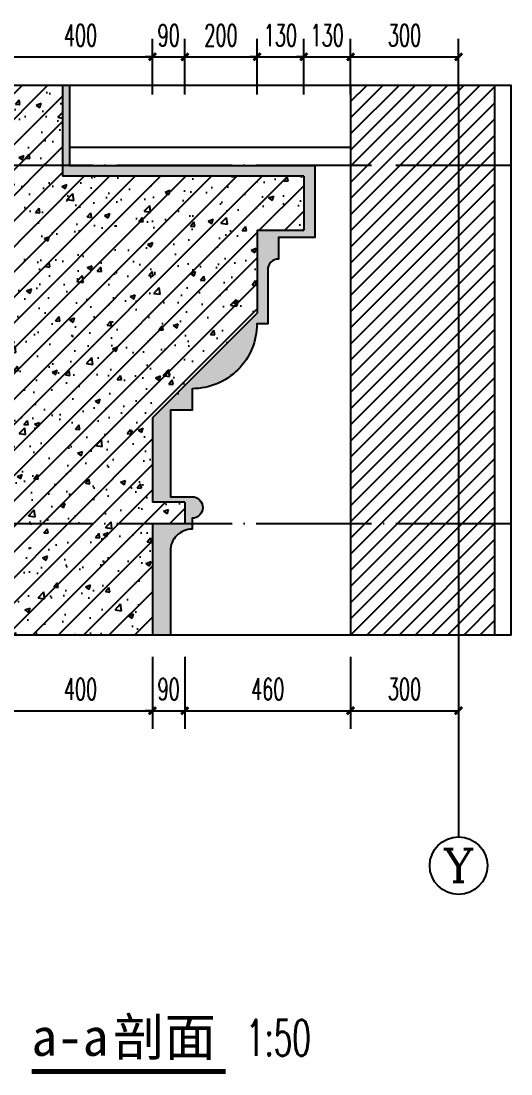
# Model space of a CAD drawing. Extents: x 0 to 125661, y -104936 to 8656.
# Drawn here: x 96385 to 97745, y -84006 to -81082 of the extents above; entities that cross this region are included whole.
import ezdxf
from ezdxf.enums import TextEntityAlignment as Align

# ---------------------------------------------------------------- set-up
doc = ezdxf.new("R2010")
doc.units = 0
doc.header["$LTSCALE"] = 800
doc.header["$MEASUREMENT"] = 0
doc.linetypes.add('DOTE', pattern=[2.42, 2, -0.2, 0.02, -0.2])
doc.layers.get('0').update_dxf_attribs({"linetype": 'CONTINUOUS'})
doc.layers.get('Defpoints').update_dxf_attribs({"color": 1, "linetype": 'CONTINUOUS'})
for name, color, linetype in [('A-立面看线', 117, 'CONTINUOUS'), ('A-装饰构件', 197, 'CONTINUOUS'), ('AXIS', 3, 'CONTINUOUS'), ('AXIS_TEXT', 7, 'CONTINUOUS'), ('DIM_SYMB', 3, 'CONTINUOUS'), ('DOTE', 28, 'CONTINUOUS'), ('PUB_DIM', 3, 'CONTINUOUS'), ('PUB_HATCH', 8, 'CONTINUOUS'), ('PUB_TEXT', 7, 'CONTINUOUS'), ('WALL', 50, 'CONTINUOUS')]:
    doc.layers.add(name, color=color, linetype=linetype)
doc.styles.add('_TCH_AXIS', font='COMPLEX', dxfattribs={"bigfont": 'GBCBIG'})
doc.styles.add('COMPLEX', font='COMPLEX')
doc.styles.add('DIM_FONT', font='SIMPLEX.shx', dxfattribs={"width": 0.6})
doc.styles.add('黑体', font='SIMHEI.TTF')
doc.dimstyles.new('DIMN20', dxfattribs={"dimscale": 0.2, "dimtxt": 300, "dimasz": 100, "dimexe": 250, "dimexo": 300, "dimgap": 150, "dimtad": 1, "dimdec": 0, "dimzin": 0, "dimdsep": 46, "dimtxsty": 'DIM_FONT', "dimblk": 'ARCHTICK', "dimcen": 0.09, "dimclrt": 7, "dimazin": 2, "dimtfac": 1, "dimtdec": 0, "dimtix": 1, "dimtmove": 2, "dimatfit": 3, "dimfxl": 0, "dimtolj": 1, "dimtzin": 0, "dimarcsym": 0})

# ---------------------------------------------------------------- blocks, each defined once
blk = doc.blocks.new('_ArchTick')
at = {"color": 0, "linetype": 'ByBlock', "const_width": 0.4}
blk.add_lwpolyline([(-0.5, -0.5), (0.5, 0.5)], dxfattribs=at)
blk = doc.blocks.new('*D1383')
at = {"layer": 'Defpoints', "color": 0}
for p in [(96349.9, -82787.2), (96749.6, -82787.2), (96749.6, -82997.1)]:
    blk.add_point(p, dxfattribs=at)
at = {"layer": 'PUB_DIM', "color": 0, "lineweight": -2}
for p, q in [((96349.9, -82847.2), (96349.9, -83047.1)), ((96749.6, -82847.2), (96749.6, -83047.1)), ((96349.9, -82997.1), (96749.6, -82997.1))]:
    blk.add_line(p, q, dxfattribs=at)
at = {"layer": 'PUB_DIM', "color": 0, "lineweight": -2, "xscale": 20, "yscale": 20, "zscale": 20, "rotation": 180}
blk.add_blockref('_ArchTick', (96349.9, -82997.1), dxfattribs=at)
at = {"layer": 'PUB_DIM', "color": 0, "lineweight": -2, "xscale": 20, "yscale": 20, "zscale": 20}
blk.add_blockref('_ArchTick', (96749.6, -82997.1), dxfattribs=at)
at = {"layer": 'PUB_DIM', "color": 7, "insert": (96549.8, -82937.1), "char_height": 60, "attachment_point": 5, "style": 'DIM_FONT'}
blk.add_mtext('\\A1;400', dxfattribs=at)
blk = doc.blocks.new('*D1384')
at = {"layer": 'Defpoints', "color": 0}
for p in [(96749.6, -82787.2), (96839.6, -82787.2), (96839.6, -82997.1)]:
    blk.add_point(p, dxfattribs=at)
at = {"layer": 'PUB_DIM', "color": 0, "lineweight": -2}
for p, q in [((96749.6, -82847.2), (96749.6, -83047.1)), ((96839.6, -82847.2), (96839.6, -83047.1)), ((96749.6, -82997.1), (96729.6, -82997.1)), ((96749.6, -82997.1), (96839.6, -82997.1)), ((96839.6, -82997.1), (96859.6, -82997.1))]:
    blk.add_line(p, q, dxfattribs=at)
at = {"layer": 'PUB_DIM', "color": 0, "lineweight": -2, "xscale": 20, "yscale": 20, "zscale": 20}
blk.add_blockref('_ArchTick', (96749.6, -82997.1), dxfattribs=at)
at = {"layer": 'PUB_DIM', "color": 0, "lineweight": -2, "xscale": 20, "yscale": 20, "zscale": 20, "rotation": 180}
blk.add_blockref('_ArchTick', (96839.6, -82997.1), dxfattribs=at)
at = {"layer": 'PUB_DIM', "color": 7, "insert": (96794.6, -82937.1), "char_height": 60, "attachment_point": 5, "style": 'DIM_FONT'}
blk.add_mtext('\\A1;90', dxfattribs=at)
blk = doc.blocks.new('*D1385')
at = {"layer": 'Defpoints', "color": 0}
for p in [(96839.6, -82787.2), (97299.9, -82787.2), (97299.9, -82997.1)]:
    blk.add_point(p, dxfattribs=at)
at = {"layer": 'PUB_DIM', "color": 0, "lineweight": -2}
for p, q in [((96839.6, -82847.2), (96839.6, -83047.1)), ((97299.9, -82847.2), (97299.9, -83047.1)), ((96839.6, -82997.1), (97299.9, -82997.1))]:
    blk.add_line(p, q, dxfattribs=at)
at = {"layer": 'PUB_DIM', "color": 0, "lineweight": -2, "xscale": 20, "yscale": 20, "zscale": 20, "rotation": 180}
blk.add_blockref('_ArchTick', (96839.6, -82997.1), dxfattribs=at)
at = {"layer": 'PUB_DIM', "color": 0, "lineweight": -2, "xscale": 20, "yscale": 20, "zscale": 20}
blk.add_blockref('_ArchTick', (97299.9, -82997.1), dxfattribs=at)
at = {"layer": 'PUB_DIM', "color": 7, "insert": (97069.8, -82937.1), "char_height": 60, "attachment_point": 5, "style": 'DIM_FONT'}
blk.add_mtext('\\A1;460', dxfattribs=at)
blk = doc.blocks.new('*D1386')
at = {"layer": 'Defpoints', "color": 0}
for p in [(97299.9, -82787.2), (97599.9, -82787.2), (97599.9, -82997.1)]:
    blk.add_point(p, dxfattribs=at)
at = {"layer": 'PUB_DIM', "color": 0, "lineweight": -2}
for p, q in [((97299.9, -82847.2), (97299.9, -83047.1)), ((97599.9, -82847.2), (97599.9, -83047.1)), ((97299.9, -82997.1), (97599.9, -82997.1))]:
    blk.add_line(p, q, dxfattribs=at)
at = {"layer": 'PUB_DIM', "color": 0, "lineweight": -2, "xscale": 20, "yscale": 20, "zscale": 20, "rotation": 180}
blk.add_blockref('_ArchTick', (97299.9, -82997.1), dxfattribs=at)
at = {"layer": 'PUB_DIM', "color": 0, "lineweight": -2, "xscale": 20, "yscale": 20, "zscale": 20}
blk.add_blockref('_ArchTick', (97599.9, -82997.1), dxfattribs=at)
at = {"layer": 'PUB_DIM', "color": 7, "insert": (97449.9, -82937.1), "char_height": 60, "attachment_point": 5, "style": 'DIM_FONT'}
blk.add_mtext('\\A1;300', dxfattribs=at)
blk = doc.blocks.new('*D1391')
at = {"layer": 'Defpoints', "color": 0}
for p in [(96749.6, -81181.2), (96349.9, -81346.2), (96749.6, -81346.2)]:
    blk.add_point(p, dxfattribs=at)
at = {"layer": 'PUB_DIM', "color": 0, "lineweight": -2}
for p, q in [((96349.9, -81286.2), (96349.9, -81131.2)), ((96749.6, -81286.2), (96749.6, -81131.2)), ((96349.9, -81181.2), (96749.6, -81181.2))]:
    blk.add_line(p, q, dxfattribs=at)
at = {"layer": 'PUB_DIM', "color": 0, "lineweight": -2, "xscale": 20, "yscale": 20, "zscale": 20, "rotation": 180}
blk.add_blockref('_ArchTick', (96349.9, -81181.2), dxfattribs=at)
at = {"layer": 'PUB_DIM', "color": 0, "lineweight": -2, "xscale": 20, "yscale": 20, "zscale": 20}
blk.add_blockref('_ArchTick', (96749.6, -81181.2), dxfattribs=at)
at = {"layer": 'PUB_DIM', "color": 7, "insert": (96549.8, -81121.2), "char_height": 60, "attachment_point": 5, "style": 'DIM_FONT'}
blk.add_mtext('\\A1;400', dxfattribs=at)
blk = doc.blocks.new('*D1392')
at = {"layer": 'Defpoints', "color": 0}
for p in [(96839.9, -81181.2), (96749.6, -81346.2), (96839.9, -81346.2)]:
    blk.add_point(p, dxfattribs=at)
at = {"layer": 'PUB_DIM', "color": 0, "lineweight": -2}
for p, q in [((96749.6, -81286.2), (96749.6, -81131.2)), ((96839.9, -81286.2), (96839.9, -81131.2)), ((96749.6, -81181.2), (96729.6, -81181.2)), ((96749.6, -81181.2), (96839.9, -81181.2)), ((96839.9, -81181.2), (96859.9, -81181.2))]:
    blk.add_line(p, q, dxfattribs=at)
at = {"layer": 'PUB_DIM', "color": 0, "lineweight": -2, "xscale": 20, "yscale": 20, "zscale": 20}
blk.add_blockref('_ArchTick', (96749.6, -81181.2), dxfattribs=at)
at = {"layer": 'PUB_DIM', "color": 0, "lineweight": -2, "xscale": 20, "yscale": 20, "zscale": 20, "rotation": 180}
blk.add_blockref('_ArchTick', (96839.9, -81181.2), dxfattribs=at)
at = {"layer": 'PUB_DIM', "color": 7, "insert": (96794.8, -81121.2), "char_height": 60, "attachment_point": 5, "style": 'DIM_FONT'}
blk.add_mtext('\\A1;90', dxfattribs=at)
blk = doc.blocks.new('*D1393')
at = {"layer": 'Defpoints', "color": 0}
for p in [(97040.3, -81181.2), (96839.9, -81346.2), (97040.3, -81346.2)]:
    blk.add_point(p, dxfattribs=at)
at = {"layer": 'PUB_DIM', "color": 0, "lineweight": -2}
for p, q in [((96839.9, -81286.2), (96839.9, -81131.2)), ((97040.3, -81286.2), (97040.3, -81131.2)), ((96839.9, -81181.2), (97040.3, -81181.2))]:
    blk.add_line(p, q, dxfattribs=at)
at = {"layer": 'PUB_DIM', "color": 0, "lineweight": -2, "xscale": 20, "yscale": 20, "zscale": 20, "rotation": 180}
blk.add_blockref('_ArchTick', (96839.9, -81181.2), dxfattribs=at)
at = {"layer": 'PUB_DIM', "color": 0, "lineweight": -2, "xscale": 20, "yscale": 20, "zscale": 20}
blk.add_blockref('_ArchTick', (97040.3, -81181.2), dxfattribs=at)
at = {"layer": 'PUB_DIM', "color": 7, "insert": (96940.1, -81121.2), "char_height": 60, "attachment_point": 5, "style": 'DIM_FONT'}
blk.add_mtext('\\A1;200', dxfattribs=at)
blk = doc.blocks.new('*D1394')
at = {"layer": 'Defpoints', "color": 0}
for p in [(97169.9, -81181.2), (97040.3, -81346.2), (97169.9, -81346.2)]:
    blk.add_point(p, dxfattribs=at)
at = {"layer": 'PUB_DIM', "color": 0, "lineweight": -2}
for p, q in [((97040.3, -81286.2), (97040.3, -81131.2)), ((97169.9, -81286.2), (97169.9, -81131.2)), ((97040.3, -81181.2), (97020.3, -81181.2)), ((97040.3, -81181.2), (97169.9, -81181.2)), ((97169.9, -81181.2), (97189.9, -81181.2))]:
    blk.add_line(p, q, dxfattribs=at)
at = {"layer": 'PUB_DIM', "color": 0, "lineweight": -2, "xscale": 20, "yscale": 20, "zscale": 20}
blk.add_blockref('_ArchTick', (97040.3, -81181.2), dxfattribs=at)
at = {"layer": 'PUB_DIM', "color": 0, "lineweight": -2, "xscale": 20, "yscale": 20, "zscale": 20, "rotation": 180}
blk.add_blockref('_ArchTick', (97169.9, -81181.2), dxfattribs=at)
at = {"layer": 'PUB_DIM', "color": 7, "insert": (97105.1, -81121.2), "char_height": 60, "attachment_point": 5, "style": 'DIM_FONT'}
blk.add_mtext('\\A1;130', dxfattribs=at)
blk = doc.blocks.new('*D1395')
at = {"layer": 'Defpoints', "color": 0}
for p in [(97299.9, -81181.2), (97169.9, -81346.2), (97299.9, -81346.2)]:
    blk.add_point(p, dxfattribs=at)
at = {"layer": 'PUB_DIM', "color": 0, "lineweight": -2}
for p, q in [((97169.9, -81286.2), (97169.9, -81131.2)), ((97299.9, -81286.2), (97299.9, -81131.2)), ((97169.9, -81181.2), (97149.9, -81181.2)), ((97169.9, -81181.2), (97299.9, -81181.2)), ((97299.9, -81181.2), (97319.9, -81181.2))]:
    blk.add_line(p, q, dxfattribs=at)
at = {"layer": 'PUB_DIM', "color": 0, "lineweight": -2, "xscale": 20, "yscale": 20, "zscale": 20}
blk.add_blockref('_ArchTick', (97169.9, -81181.2), dxfattribs=at)
at = {"layer": 'PUB_DIM', "color": 0, "lineweight": -2, "xscale": 20, "yscale": 20, "zscale": 20, "rotation": 180}
blk.add_blockref('_ArchTick', (97299.9, -81181.2), dxfattribs=at)
at = {"layer": 'PUB_DIM', "color": 7, "insert": (97234.9, -81121.2), "char_height": 60, "attachment_point": 5, "style": 'DIM_FONT'}
blk.add_mtext('\\A1;130', dxfattribs=at)
blk = doc.blocks.new('*D1396')
at = {"layer": 'Defpoints', "color": 0}
for p in [(97599.9, -81181.2), (97299.9, -81346.2), (97599.9, -81346.2)]:
    blk.add_point(p, dxfattribs=at)
at = {"layer": 'PUB_DIM', "color": 0, "lineweight": -2}
for p, q in [((97299.9, -81286.2), (97299.9, -81131.2)), ((97599.9, -81286.2), (97599.9, -81131.2)), ((97299.9, -81181.2), (97599.9, -81181.2))]:
    blk.add_line(p, q, dxfattribs=at)
at = {"layer": 'PUB_DIM', "color": 0, "lineweight": -2, "xscale": 20, "yscale": 20, "zscale": 20, "rotation": 180}
blk.add_blockref('_ArchTick', (97299.9, -81181.2), dxfattribs=at)
at = {"layer": 'PUB_DIM', "color": 0, "lineweight": -2, "xscale": 20, "yscale": 20, "zscale": 20}
blk.add_blockref('_ArchTick', (97599.9, -81181.2), dxfattribs=at)
at = {"layer": 'PUB_DIM', "color": 7, "insert": (97449.9, -81121.2), "char_height": 60, "attachment_point": 5, "style": 'DIM_FONT'}
blk.add_mtext('\\A1;300', dxfattribs=at)
blk = doc.blocks.new('_AXISO')
blk.add_circle((0, 0), 0.5)
at = {"layer": 'AXIS_TEXT', "style": 'COMPLEX', "width": 1.041667}
blk.add_attdef('A', text='', height=0.56, dxfattribs=at).set_placement((-0.25, -0.28), (0.25, -0.28), align=Align.FIT)

msp = doc.modelspace()

# ---------------------------------------------------------------- hatches: boundary and pattern name
at = {"layer": 'PUB_HATCH'}
h = msp.add_hatch(dxfattribs=at)
h.set_pattern_fill('钢筋混凝土', color=256, scale=20, style=0)
h.set_pattern_definition([(45, (111190.57, -43830.456), (-35.35534, 35.35534), []), (50, (111190.57, -43830.46), (143.45204, -12.55043), [15, -165]), (355, (111190.57, -43830.46), (-27.75027, 150.43843), [12, -132]), (100.4514, (111202.53, -43831.5), (115.70188, 137.8879), [12.74804, -140.2284]), (46.1842, (111190.57, -43790.46), (213.4482, -33.1038), [22.5, -247.5]), (96.6356, (111208.36, -43793.21), (186.9325, 194.8236), [19.1221, -210.3426]), (351.1842, (111190.57, -43790.46), (186.9324, 194.8237), [18, -198]), (21, (111210.57, -43800.46), (119.3814, -80.52378), [15, -165]), (326, (111210.57, -43800.46), (48.66307, 145.03), [12, -132]), (71.4514, (111220.52, -43807.17), (168.04453, 64.5061), [12.74804, -140.2284]), (37.5, (111190.57, -43830.456), (2.43197, 66.57877), [0, -130.4, 0, -134, 0, -132.5]), (7.5, (111190.57, -43830.456), (52.61391, 78.88234), [0, -76.4, 0, -127.4, 0, -50.5]), (327.5, (111145.97, -43830.456), (106.76449, -4.510974), [0, -50, 0, -156, 0, -207]), (317.5, (111125.97, -43830.46), (116.63723, 20.021), [0, -65, 0, -103.6, 0, -147])])
h.paths.add_polyline_path([(96790.3, -82142.8), (96749.6, -82142.8), (96749.6, -82183.5)], flags=16)
h.paths.add_polyline_path([(95949.9, -82142.8), (95909.6, -82142.8), (95949.9, -82183.1)], flags=17)
h.paths.add_polyline_path([(96499.8, -81482.8), (96349.9, -81482.8), (96349.9, -81512.8), (96499.8, -81512.8)])
h.paths.add_polyline_path([(96349.9, -81482.8), (96199.8, -81482.8), (96199.8, -81512.8), (96349.9, -81512.8)])
h.paths.add_polyline_path([(97040.3, -81662.8), (96839.9, -81662.8), (96839.9, -82093.1), (97040.3, -81892.8)], flags=16)
h.paths.add_polyline_path([(95859.6, -81662.8), (95659.6, -81662.8), (95659.6, -81892.8), (95859.6, -82092.8)], flags=17)
h.paths.add_polyline_path([(96499.8, -81259.7), (96199.8, -81259.7), (96199.8, -81482.8), (96499.8, -81482.8)])
h.paths.add_polyline_path([(95859.6, -82092.8), (95909.6, -82142.8), (95949.9, -82142.8), (95949.9, -82417.8), (95859.9, -82417.8), (95859.9, -82477.8), (95949.9, -82477.8), (95949.9, -82787.2), (96749.6, -82787.2), (96749.6, -82477.8), (96839.6, -82477.8), (96839.6, -82417.8), (96749.6, -82417.8), (96749.6, -82142.8), (96839.9, -82142.8), (96839.9, -81662.8), (97169.9, -81662.8), (97169.9, -81512.8), (95529.9, -81512.8), (95529.9, -81662.8), (95859.6, -81662.8)])
h = msp.add_hatch(dxfattribs=at)
h.set_pattern_fill('HEX', color=256, scale=10, style=0)
h.set_pattern_definition([(180, (95950.285, -82787.16), (0, 16.49778), [9.525, -19.05]), (60, (95950.285, -82787.16), (14.2875, -8.24889), [9.525, -19.05]), (120, (95940.76, -82787.16), (14.2875, 8.24889), [9.525, -19.05])])
h.paths.add_polyline_path([(96840.3, -82092.8), (96840.3, -82142.8), (96790.3, -82142.8)], flags=17)
h.paths.add_polyline_path([(96500.1, -81259.7), (96520.1, -81259.7), (96520.1, -81482.8), (97200.3, -81482.8), (97200.3, -81662.8), (97169.9, -81662.8), (97169.9, -81512.8), (96500.1, -81512.8)])
edge = h.paths.add_edge_path()
edge.add_line((96749.9, -82142.8), (96749.9, -82183.1))
edge.add_line((96749.9, -82183.1), (96790.3, -82142.8))
edge.add_line((96790.3, -82142.8), (96839.9, -82142.8))
edge.add_line((96839.9, -82142.8), (96839.9, -82093.1))
edge.add_line((96839.9, -82093.1), (97040.3, -81892.8))
edge.add_line((97040.3, -81892.8), (97040.3, -81662.8))
edge.add_line((97040.3, -81662.8), (97200.3, -81662.8))
edge.add_line((97200.3, -81662.8), (97200.3, -81682.8))
edge.add_line((97200.3, -81682.8), (97099.9, -81682.8))
edge.add_line((97099.9, -81682.8), (97099.9, -81742.8))
edge.add_arc((97099.9, -81772.8), 30, 449.9997, 540)
edge.add_line((97069.9, -81772.8), (97069.9, -81922.8))
edge.add_line((97069.9, -81922.8), (97039.9, -81922.8))
edge.add_arc((96859.9, -81922.8), 180, 270, 360, ccw=False)
edge.add_line((96859.9, -82102.8), (96859.9, -82162.8))
edge.add_line((96859.9, -82162.8), (96799.6, -82162.8))
edge.add_line((96799.6, -82162.8), (96799.6, -82402.8))
edge.add_line((96799.6, -82402.8), (96859.6, -82402.8))
edge.add_arc((96859.6, -82432.8), 30, 270, 450, ccw=False)
edge.add_line((96859.6, -82462.8), (96859.6, -82492.8))
edge.add_arc((96859.6, -82552.8), 60, 450, 540)
edge.add_line((96799.6, -82552.8), (96799.6, -82787.2))
edge.add_line((96799.6, -82787.2), (96749.6, -82787.2))
edge.add_line((96749.6, -82787.2), (96749.6, -82477.8))
edge.add_line((96749.6, -82477.8), (96839.6, -82477.8))
edge.add_line((96839.6, -82477.8), (96839.6, -82417.8))
edge.add_line((96839.6, -82417.8), (96749.6, -82417.8))
edge.add_line((96749.6, -82417.8), (96749.6, -82142.8))
edge.add_line((96749.6, -82142.8), (96749.9, -82142.8))
h = msp.add_hatch(dxfattribs=at)
h.set_pattern_fill('ANSI31', color=256, scale=20, style=0)
h.set_pattern_definition([(45, (97299.936, -82787.16), (-22.45064, 22.45064), [])])
h.paths.add_polyline_path([(97699.9, -81259.7), (97299.9, -81259.7), (97299.9, -81662.8), (97699.9, -81662.8)])
h.paths.add_polyline_path([(97699.9, -81662.8), (97299.9, -81662.8), (97299.9, -82787.2), (97699.9, -82787.2)])

# ---------------------------------------------------------------- linework, layer by layer
at = {"layer": 'A-立面看线'}
msp.add_line((97299.9, -81432.8), (96519.8, -81432.8), dxfattribs=at)
at = {"layer": 'A-装饰构件', "color": 0}
msp.add_lwpolyline([(96519.8, -81259.7), (96519.8, -81482.8), (97200.3, -81482.8), (97200.3, -81682.8), (97099.9, -81682.8), (97099.9, -81742.8, 0.414215), (97069.9, -81772.8), (97069.9, -81922.8), (97039.9, -81922.8, -0.414214), (96859.9, -82102.8), (96859.9, -82162.8), (96799.6, -82162.8), (96799.6, -82402.8), (96859.6, -82402.8, -1), (96859.6, -82462.8), (96859.6, -82492.8, 0.414214), (96799.6, -82552.8), (96799.6, -82787.2)], format="xyb", dxfattribs=at)
at = {"layer": 'AXIS'}
msp.add_line((97599.9, -82787.2), (97599.9, -83347.2), dxfattribs=at)
at = {"layer": 'Defpoints', "color": 6}
msp.add_lwpolyline([(95035.3, -81259.7), (97745.4, -81259.7), (97745.4, -82787.2), (95035.3, -82787.2)], close=True, dxfattribs=at)
at = {"layer": 'DIM_SYMB', "const_width": 14}
msp.add_lwpolyline([(96413.9, -83998.8), (96953.5, -83998.8)], dxfattribs=at)
at = {"layer": 'DOTE', "linetype": 'DOTE'}
msp.add_line((97599.9, -81259.7), (97599.9, -82787.2), dxfattribs=at)
at = {"layer": 'DOTE', "linetype": 'DOTE', "ltscale": 0.2}
for p, q in [((97745.4, -81482.8), (95035.3, -81482.8)), ((97745.4, -82477.8), (95035.3, -82477.8))]:
    msp.add_line(p, q, dxfattribs=at)
at = {"layer": 'WALL'}
for p, q in [((96499.8, -81259.7), (96499.8, -81512.8)), ((97299.9, -81259.7), (97299.9, -82787.2)), ((97699.9, -81259.7), (97699.9, -82787.2)), ((97169.9, -81512.8), (96499.8, -81512.8)), ((97169.9, -81512.8), (97169.9, -81662.8)), ((97040.3, -81662.8), (97169.9, -81662.8)), ((97040.3, -81662.8), (97040.3, -81892.8)), ((96749.6, -82183.5), (97040.3, -81892.8)), ((96749.6, -82183.5), (96749.6, -82417.8)), ((96839.6, -82417.8), (96749.6, -82417.8)), ((96839.6, -82417.8), (96839.6, -82477.8)), ((96749.6, -82477.8), (96749.6, -82787.2)), ((96839.6, -82477.8), (96749.6, -82477.8))]:
    msp.add_line(p, q, dxfattribs=at)

# ---------------------------------------------------------------- block references
at = {"layer": 'AXIS'}
ref = msp.add_blockref('_AXISO', (97599.9, -83427.2), dxfattribs=dict(at, xscale=160, yscale=160, zscale=160))
ref.add_attrib('A', 'Y', dxfattribs={"layer": 'AXIS_TEXT', "height": 90.5, "style": '_TCH_AXIS', "width": 1.105263}).set_placement((97554.7, -83472.4), (97645.2, -83472.4), align=Align.FIT)

# ---------------------------------------------------------------- texts
at = {"layer": 'PUB_TEXT', "style": '黑体'}
for s, p in [('剖面', (96640.7, -83955.5)), ('a-a', (96413.9, -83955.5))]:
    msp.add_text(s, height=104.56, dxfattribs=at).set_placement(p)
at = {"layer": 'PUB_TEXT', "style": 'DIM_FONT', "width": 0.6}
msp.add_text('1:50', height=100, dxfattribs=at).set_placement((97009.5, -83955.5))

# ---------------------------------------------------------------- dimensions: what is measured, and where the dimension line sits
at = {"layer": 'PUB_DIM'}
for p1, p2, distance, picture, middle in [((96349.9, -81346.2), (96749.6, -81346.2), 165, '*D1391', (96549.8, -81121.2)), ((96749.6, -81346.2), (96839.9, -81346.2), 165, '*D1392', (96794.8, -81121.2)), ((96839.9, -81346.2), (97040.3, -81346.2), 165, '*D1393', (96940.1, -81121.2)), ((97040.3, -81346.2), (97169.9, -81346.2), 165, '*D1394', (97105.1, -81121.2)), ((97169.9, -81346.2), (97299.9, -81346.2), 165, '*D1395', (97234.9, -81121.2)), ((97299.9, -81346.2), (97599.9, -81346.2), 165, '*D1396', (97449.9, -81121.2)), ((96349.9, -82787.2), (96749.6, -82787.2), -210, '*D1383', (96549.8, -82937.1)), ((96749.6, -82787.2), (96839.6, -82787.2), -210, '*D1384', (96794.6, -82937.1)), ((96839.6, -82787.2), (97299.9, -82787.2), -210, '*D1385', (97069.8, -82937.1)), ((97299.9, -82787.2), (97599.9, -82787.2), -210, '*D1386', (97449.9, -82937.1))]:
    dim = msp.add_aligned_dim(p1=p1, p2=p2, distance=distance, dimstyle='DIMN20', dxfattribs=at)
    dim.commit()
    dim.dimension.update_dxf_attribs({"geometry": picture, "text_midpoint": middle})

doc.saveas('drawing.dxf')
